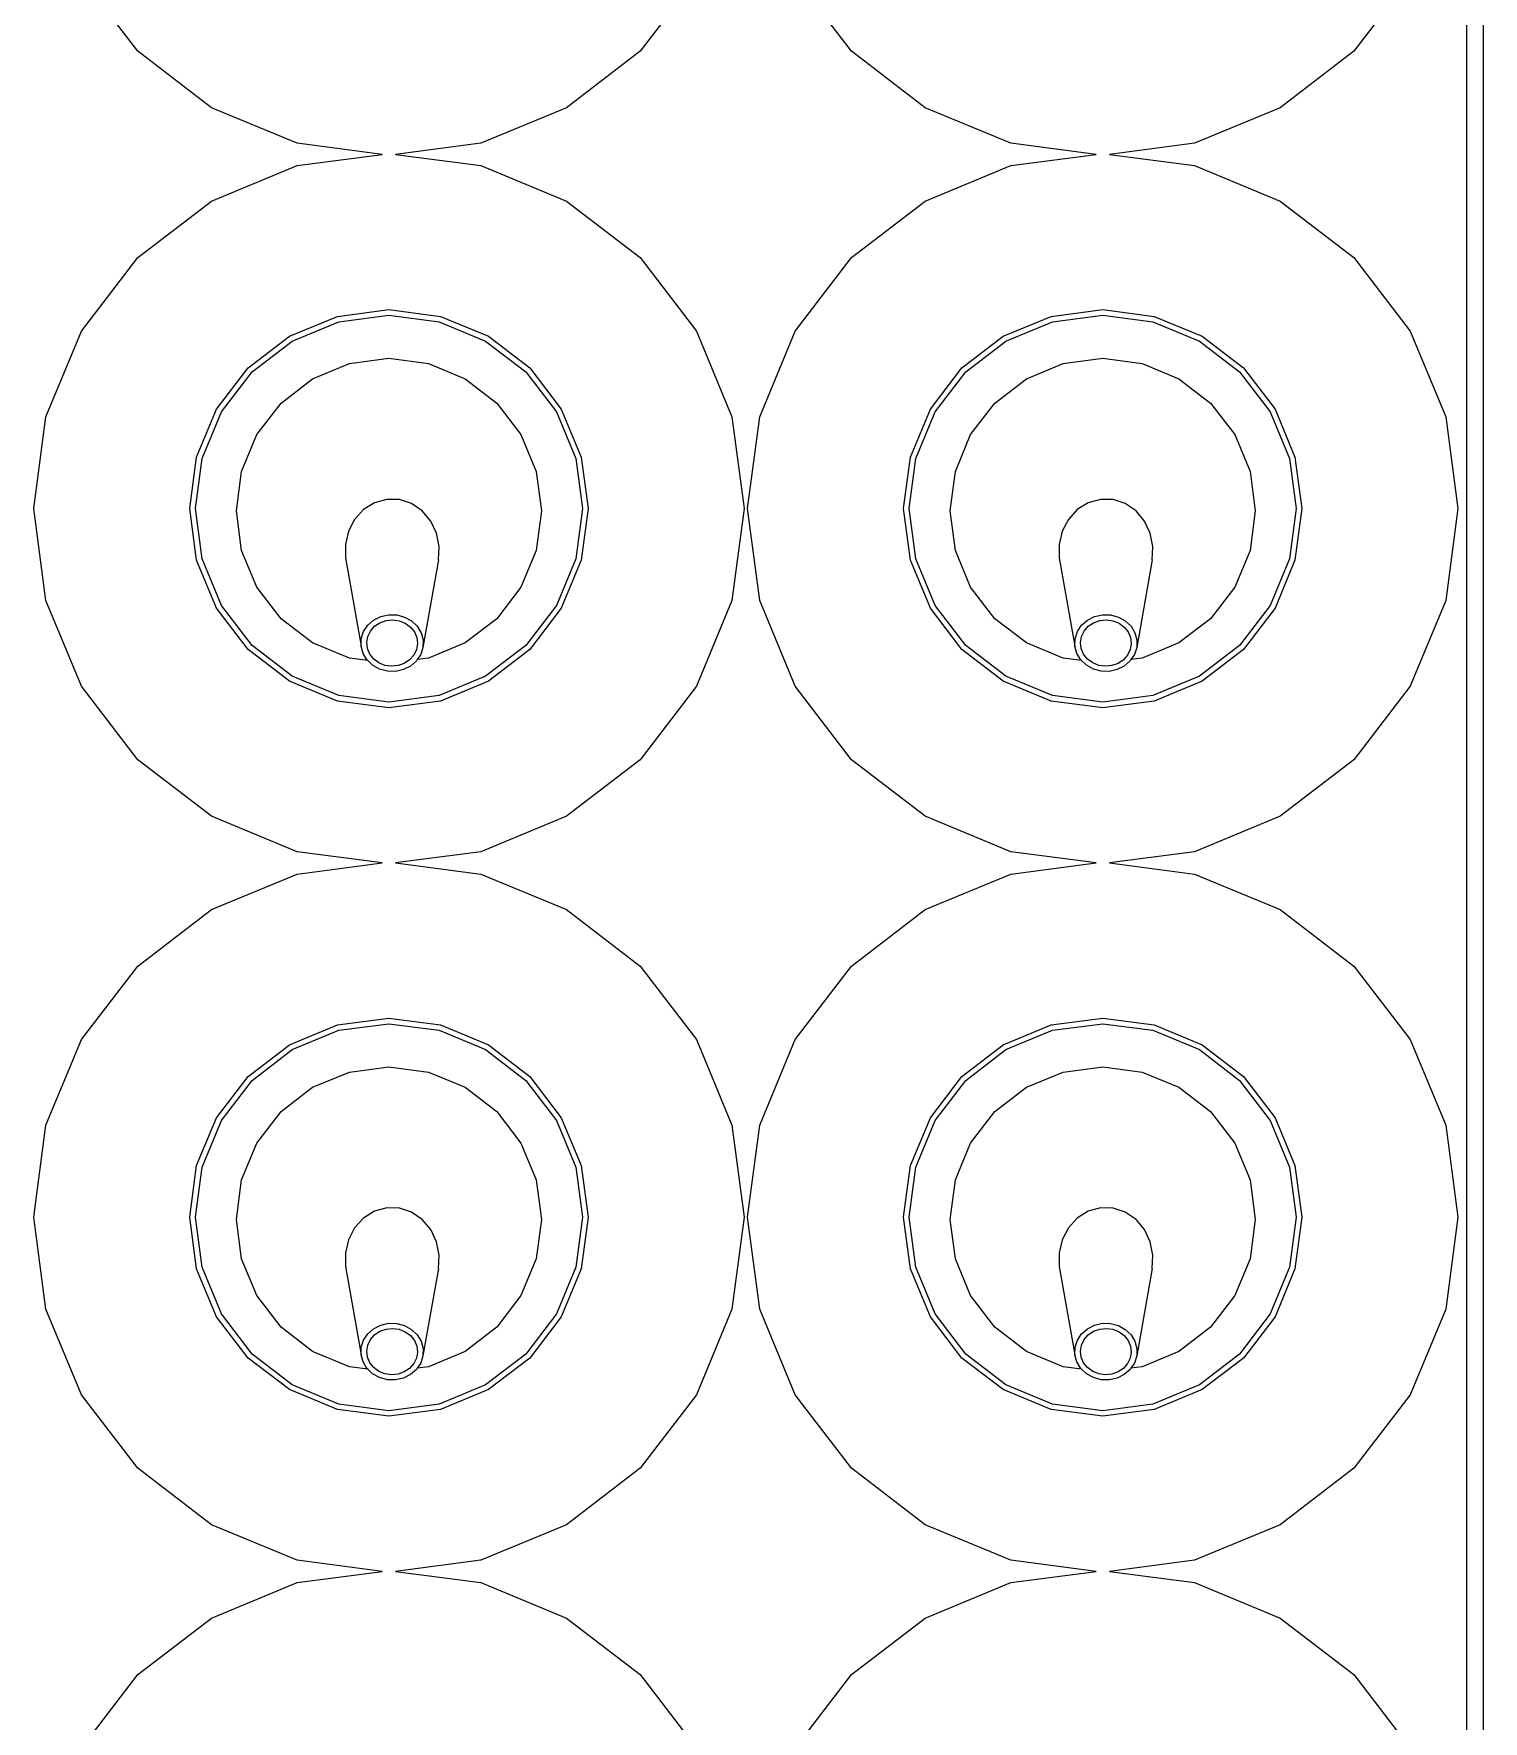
# Model space of a CAD drawing. Header units: millimetres. Extents: x 2562 to 7288, y 778 to 5635.
# Drawn here: x 5884.23 to 5901.34, y 1668.12 to 1688.04 of the extents above; entities that cross this region are included whole.
import ezdxf

# ---------------------------------------------------------------- set-up
doc = ezdxf.new("R2010")
doc.units = ezdxf.units.MM
doc.layers.add('0-gnl-gor3', color=252, linetype='Continuous')
doc.layers.add('2-tef-sabit', color=251, linetype='Continuous')

# ---------------------------------------------------------------- blocks, each defined once
blk = doc.blocks.new('ice well')
at = {"layer": '0-gnl-gor3'}
for p, q in [((62592.47, 6384.34), (62602.58, 6388.53)), ((62602.58, 6388.53), (62613.43, 6389.95)), ((62613.43, 6389.95), (62624.27, 6388.53)), ((62624.27, 6388.53), (62634.38, 6384.34)), ((62676.08, 6384.34), (62686.19, 6388.53)), ((62686.19, 6388.53), (62697.04, 6389.95)), ((62697.04, 6389.95), (62707.88, 6388.53)), ((62707.88, 6388.53), (62717.99, 6384.34)), ((62550.77, 6384.34), (62559.45, 6377.68)), ((62583.79, 6377.68), (62592.47, 6384.34)), ((62634.38, 6384.34), (62643.06, 6377.68)), ((62667.4, 6377.68), (62676.08, 6384.34)), ((62717.99, 6384.34), (62726.67, 6377.68)), ((62751.01, 6377.68), (62759.69, 6384.34)), ((62559.45, 6377.68), (62566.11, 6369)), ((62577.13, 6369), (62583.79, 6377.68)), ((62643.06, 6377.68), (62649.72, 6369)), ((62660.74, 6369), (62667.4, 6377.68)), ((62726.67, 6377.68), (62733.33, 6369)), ((62744.35, 6369), (62751.01, 6377.68)), ((62601.68, 6368.39), (62607.34, 6370.74)), ((62607.34, 6370.74), (62613.43, 6371.54)), ((62607.51, 6370.1), (62613.43, 6370.88)), ((62613.43, 6371.54), (62619.51, 6370.74)), ((62613.43, 6370.88), (62619.34, 6370.1)), ((62619.51, 6370.74), (62625.17, 6368.39)), ((62685.29, 6368.39), (62690.95, 6370.74)), ((62690.95, 6370.74), (62697.04, 6371.54)), ((62691.12, 6370.1), (62697.04, 6370.88)), ((62697.04, 6371.54), (62703.12, 6370.74)), ((62697.04, 6370.88), (62702.95, 6370.1)), ((62703.12, 6370.74), (62708.78, 6368.39)), ((62566.11, 6369), (62570.3, 6358.89)), ((62572.94, 6358.89), (62577.13, 6369)), ((62602.01, 6367.82), (62607.51, 6370.1)), ((62619.34, 6370.1), (62624.84, 6367.82)), ((62649.72, 6369), (62653.91, 6358.89)), ((62656.55, 6358.89), (62660.74, 6369)), ((62685.62, 6367.82), (62691.12, 6370.1)), ((62702.95, 6370.1), (62708.45, 6367.82)), ((62733.33, 6369), (62737.52, 6358.89)), ((62740.16, 6358.89), (62744.35, 6369)), ((62596.81, 6364.66), (62601.68, 6368.39)), ((62597.28, 6364.19), (62602.01, 6367.82)), ((62624.84, 6367.82), (62629.57, 6364.19)), ((62625.17, 6368.39), (62630.04, 6364.66)), ((62680.42, 6364.66), (62685.29, 6368.39)), ((62680.89, 6364.19), (62685.62, 6367.82)), ((62708.45, 6367.82), (62713.18, 6364.19)), ((62708.78, 6368.39), (62713.65, 6364.66)), ((62593.08, 6359.79), (62596.81, 6364.66)), ((62604.17, 6363.63), (62608.51, 6365.43)), ((62608.51, 6365.43), (62613.17, 6366.05)), ((62613.17, 6366.05), (62617.83, 6365.43)), ((62617.83, 6365.43), (62622.17, 6363.63)), ((62630.04, 6364.66), (62633.77, 6359.79)), ((62676.69, 6359.79), (62680.42, 6364.66)), ((62687.78, 6363.63), (62692.12, 6365.43)), ((62692.12, 6365.43), (62696.78, 6366.05)), ((62696.78, 6366.05), (62701.44, 6365.43)), ((62701.44, 6365.43), (62705.78, 6363.63)), ((62713.65, 6364.66), (62717.38, 6359.79)), ((62593.65, 6359.46), (62597.28, 6364.19)), ((62600.44, 6360.77), (62604.17, 6363.63)), ((62622.17, 6363.63), (62625.89, 6360.77)), ((62629.57, 6364.19), (62633.2, 6359.46)), ((62677.26, 6359.46), (62680.89, 6364.19)), ((62684.05, 6360.77), (62687.78, 6363.63)), ((62705.78, 6363.63), (62709.5, 6360.77)), ((62713.18, 6364.19), (62716.81, 6359.46)), ((62597.58, 6357.05), (62600.44, 6360.77)), ((62625.89, 6360.77), (62628.76, 6357.05)), ((62681.19, 6357.05), (62684.05, 6360.77)), ((62709.5, 6360.77), (62712.37, 6357.05)), ((62570.3, 6358.89), (62571.62, 6348.83)), ((62571.62, 6348.83), (62572.94, 6358.89)), ((62590.73, 6354.13), (62593.08, 6359.79)), ((62591.37, 6353.96), (62593.65, 6359.46)), ((62633.2, 6359.46), (62635.48, 6353.96)), ((62633.77, 6359.79), (62636.12, 6354.13)), ((62653.91, 6358.89), (62655.23, 6348.83)), ((62655.23, 6348.83), (62656.55, 6358.89)), ((62674.34, 6354.13), (62676.69, 6359.79)), ((62674.98, 6353.96), (62677.26, 6359.46)), ((62716.81, 6359.46), (62719.09, 6353.96)), ((62717.38, 6359.79), (62719.73, 6354.13)), ((62737.52, 6358.89), (62738.84, 6348.83)), ((62738.84, 6348.83), (62740.16, 6358.89)), ((62595.78, 6352.7), (62597.58, 6357.05)), ((62628.76, 6357.05), (62630.55, 6352.7)), ((62679.39, 6352.7), (62681.19, 6357.05)), ((62712.37, 6357.05), (62714.16, 6352.7)), ((62589.93, 6348.05), (62590.73, 6354.13)), ((62590.59, 6348.05), (62591.37, 6353.96)), ((62595.5, 6350.55), (62595.78, 6352.7)), ((62607.62, 6353.17), (62597.2, 6351.33)), ((62609.21, 6353.19), (62607.62, 6353.17)), ((62610.77, 6352.82), (62609.21, 6353.19)), ((62612.17, 6352.1), (62610.77, 6352.82)), ((62630.55, 6352.7), (62631.17, 6348.05)), ((62635.48, 6353.96), (62636.26, 6348.05)), ((62636.12, 6354.13), (62636.92, 6348.05)), ((62673.54, 6348.05), (62674.34, 6354.13)), ((62674.2, 6348.05), (62674.98, 6353.96)), ((62679.11, 6350.55), (62679.39, 6352.7)), ((62691.23, 6353.17), (62680.81, 6351.33)), ((62692.82, 6353.19), (62691.23, 6353.17)), ((62694.38, 6352.82), (62692.82, 6353.19)), ((62695.78, 6352.1), (62694.38, 6352.82)), ((62714.16, 6352.7), (62714.78, 6348.05)), ((62719.09, 6353.96), (62719.87, 6348.05)), ((62719.73, 6354.13), (62720.53, 6348.05)), ((62595.5, 6350.55), (62595.58, 6350.64)), ((62595.58, 6350.64), (62596.35, 6351.1)), ((62596.35, 6351.1), (62597.2, 6351.33)), ((62596.91, 6350.59), (62597.63, 6350.67)), ((62597.2, 6351.33), (62598.08, 6351.31)), ((62597.63, 6350.67), (62598.33, 6350.55)), ((62598.08, 6351.31), (62598.92, 6351.04)), ((62598.92, 6351.04), (62599.67, 6350.54)), ((62613.32, 6351.05), (62612.17, 6352.1)), ((62614.13, 6349.75), (62613.32, 6351.05)), ((62679.11, 6350.55), (62679.19, 6350.64)), ((62679.19, 6350.64), (62679.96, 6351.1)), ((62679.96, 6351.1), (62680.81, 6351.33)), ((62680.52, 6350.59), (62681.24, 6350.67)), ((62680.81, 6351.33), (62681.69, 6351.31)), ((62681.24, 6350.67), (62681.94, 6350.55)), ((62681.69, 6351.31), (62682.53, 6351.04)), ((62682.53, 6351.04), (62683.28, 6350.54)), ((62696.93, 6351.05), (62695.78, 6352.1)), ((62697.74, 6349.75), (62696.93, 6351.05)), ((62594.25, 6348.23), (62594.49, 6349.15)), ((62594.49, 6349.15), (62594.95, 6349.97)), ((62594.94, 6348.51), (62595.22, 6349.23)), ((62594.95, 6349.97), (62595.5, 6350.55)), ((62595.22, 6349.23), (62595.67, 6349.84)), ((62595.67, 6349.84), (62596.25, 6350.3)), ((62596.25, 6350.3), (62596.91, 6350.59)), ((62598.33, 6350.55), (62598.99, 6350.24)), ((62598.99, 6350.24), (62599.55, 6349.75)), ((62599.55, 6349.75), (62599.97, 6349.12)), ((62599.67, 6350.54), (62600.27, 6349.85)), ((62599.97, 6349.12), (62600.23, 6348.39)), ((62600.27, 6349.85), (62600.7, 6349.01)), ((62600.7, 6349.01), (62600.91, 6348.08)), ((62614.53, 6348.3), (62614.13, 6349.75)), ((62677.86, 6348.23), (62678.1, 6349.15)), ((62678.1, 6349.15), (62678.56, 6349.97)), ((62678.55, 6348.51), (62678.83, 6349.23)), ((62678.56, 6349.97), (62679.11, 6350.55)), ((62678.83, 6349.23), (62679.28, 6349.84)), ((62679.28, 6349.84), (62679.86, 6350.3)), ((62679.86, 6350.3), (62680.52, 6350.59)), ((62681.94, 6350.55), (62682.6, 6350.24)), ((62682.6, 6350.24), (62683.16, 6349.75)), ((62683.16, 6349.75), (62683.58, 6349.12)), ((62683.28, 6350.54), (62683.88, 6349.85)), ((62683.58, 6349.12), (62683.84, 6348.39)), ((62683.88, 6349.85), (62684.31, 6349.01)), ((62684.31, 6349.01), (62684.52, 6348.08)), ((62698.14, 6348.3), (62697.74, 6349.75)), ((62571.62, 6347.26), (62570.3, 6337.2)), ((62572.94, 6337.2), (62571.62, 6347.26)), ((62590.73, 6341.96), (62589.93, 6348.05)), ((62591.37, 6342.13), (62590.59, 6348.05)), ((62594.23, 6347.27), (62594.25, 6348.23)), ((62594.44, 6346.34), (62594.23, 6347.27)), ((62594.83, 6347.73), (62594.94, 6348.51)), ((62594.91, 6346.96), (62594.83, 6347.73)), ((62595.17, 6346.23), (62594.91, 6346.96)), ((62600.2, 6346.84), (62599.91, 6346.12)), ((62600.31, 6347.61), (62600.2, 6346.84)), ((62600.23, 6348.39), (62600.31, 6347.61)), ((62600.89, 6347.12), (62600.64, 6346.2)), ((62600.91, 6348.08), (62600.89, 6347.12)), ((62614.03, 6345.37), (62614.5, 6346.81)), ((62614.5, 6346.81), (62614.53, 6348.3)), ((62631.17, 6348.05), (62630.55, 6343.39)), ((62636.26, 6348.05), (62635.48, 6342.13)), ((62636.92, 6348.05), (62636.12, 6341.96)), ((62655.23, 6347.26), (62653.91, 6337.2)), ((62656.55, 6337.2), (62655.23, 6347.26)), ((62674.34, 6341.96), (62673.54, 6348.05)), ((62674.98, 6342.13), (62674.2, 6348.05)), ((62677.84, 6347.27), (62677.86, 6348.23)), ((62678.05, 6346.34), (62677.84, 6347.27)), ((62678.44, 6347.73), (62678.55, 6348.51)), ((62678.52, 6346.96), (62678.44, 6347.73)), ((62678.78, 6346.23), (62678.52, 6346.96)), ((62683.81, 6346.84), (62683.52, 6346.12)), ((62683.92, 6347.61), (62683.81, 6346.84)), ((62683.84, 6348.39), (62683.92, 6347.61)), ((62684.5, 6347.12), (62684.25, 6346.2)), ((62684.52, 6348.08), (62684.5, 6347.12)), ((62697.64, 6345.37), (62698.11, 6346.81)), ((62698.11, 6346.81), (62698.14, 6348.3)), ((62714.78, 6348.05), (62714.16, 6343.39)), ((62719.87, 6348.05), (62719.09, 6342.13)), ((62720.53, 6348.05), (62719.73, 6341.96)), ((62738.84, 6347.26), (62737.52, 6337.2)), ((62740.16, 6337.2), (62738.84, 6347.26)), ((62594.86, 6345.49), (62594.44, 6346.34)), ((62595.47, 6344.8), (62594.86, 6345.49)), ((62595.59, 6345.6), (62595.17, 6346.23)), ((62595.61, 6344.71), (62595.47, 6344.8)), ((62596.15, 6345.11), (62595.59, 6345.6)), ((62595.78, 6343.39), (62595.61, 6344.71)), ((62596.22, 6344.3), (62595.61, 6344.71)), ((62596.8, 6344.79), (62596.15, 6345.11)), ((62597.51, 6344.67), (62596.8, 6344.79)), ((62598.22, 6344.76), (62597.51, 6344.67)), ((62598.89, 6345.04), (62598.22, 6344.76)), ((62599.56, 6344.71), (62598.79, 6344.25)), ((62599.46, 6345.51), (62598.89, 6345.04)), ((62599.91, 6346.12), (62599.46, 6345.51)), ((62600.19, 6345.37), (62599.56, 6344.71)), ((62600.64, 6346.2), (62600.19, 6345.37)), ((62613.16, 6344.11), (62614.03, 6345.37)), ((62678.47, 6345.49), (62678.05, 6346.34)), ((62679.08, 6344.8), (62678.47, 6345.49)), ((62679.2, 6345.6), (62678.78, 6346.23)), ((62679.22, 6344.71), (62679.08, 6344.8)), ((62679.76, 6345.11), (62679.2, 6345.6)), ((62679.39, 6343.39), (62679.22, 6344.71)), ((62679.83, 6344.3), (62679.22, 6344.71)), ((62680.41, 6344.79), (62679.76, 6345.11)), ((62681.12, 6344.67), (62680.41, 6344.79)), ((62681.83, 6344.76), (62681.12, 6344.67)), ((62682.5, 6345.04), (62681.83, 6344.76)), ((62683.17, 6344.71), (62682.4, 6344.25)), ((62683.07, 6345.51), (62682.5, 6345.04)), ((62683.52, 6346.12), (62683.07, 6345.51)), ((62683.8, 6345.37), (62683.17, 6344.71)), ((62684.25, 6346.2), (62683.8, 6345.37)), ((62696.77, 6344.11), (62697.64, 6345.37)), ((62597.58, 6339.05), (62595.78, 6343.39)), ((62597.06, 6344.04), (62596.22, 6344.3)), ((62597.94, 6344.02), (62597.06, 6344.04)), ((62607.38, 6342.21), (62597.06, 6344.04)), ((62598.79, 6344.25), (62597.94, 6344.02)), ((62610.53, 6342.44), (62611.96, 6343.11)), ((62611.96, 6343.11), (62613.16, 6344.11)), ((62630.55, 6343.39), (62628.76, 6339.05)), ((62681.19, 6339.05), (62679.39, 6343.39)), ((62680.67, 6344.04), (62679.83, 6344.3)), ((62681.55, 6344.02), (62680.67, 6344.04)), ((62690.99, 6342.21), (62680.67, 6344.04)), ((62682.4, 6344.25), (62681.55, 6344.02)), ((62694.14, 6342.44), (62695.57, 6343.11)), ((62695.57, 6343.11), (62696.77, 6344.11)), ((62714.16, 6343.39), (62712.37, 6339.05)), ((62593.08, 6336.3), (62590.73, 6341.96)), ((62593.65, 6336.63), (62591.37, 6342.13)), ((62607.38, 6342.21), (62608.96, 6342.13)), ((62608.96, 6342.13), (62610.53, 6342.44)), ((62635.48, 6342.13), (62633.2, 6336.63)), ((62636.12, 6341.96), (62633.77, 6336.3)), ((62676.69, 6336.3), (62674.34, 6341.96)), ((62677.26, 6336.63), (62674.98, 6342.13)), ((62690.99, 6342.21), (62692.57, 6342.13)), ((62692.57, 6342.13), (62694.14, 6342.44)), ((62719.09, 6342.13), (62716.81, 6336.63)), ((62719.73, 6341.96), (62717.38, 6336.3)), ((62600.44, 6335.32), (62597.58, 6339.05)), ((62628.76, 6339.05), (62625.89, 6335.32)), ((62684.05, 6335.32), (62681.19, 6339.05)), ((62712.37, 6339.05), (62709.5, 6335.32)), ((62570.3, 6337.2), (62566.11, 6327.09)), ((62577.13, 6327.09), (62572.94, 6337.2)), ((62653.91, 6337.2), (62649.72, 6327.09)), ((62660.74, 6327.09), (62656.55, 6337.2)), ((62737.52, 6337.2), (62733.33, 6327.09)), ((62744.35, 6327.09), (62740.16, 6337.2)), ((62596.81, 6331.43), (62593.08, 6336.3)), ((62597.28, 6331.9), (62593.65, 6336.63)), ((62604.17, 6332.46), (62600.44, 6335.32)), ((62625.89, 6335.32), (62622.17, 6332.46)), ((62633.2, 6336.63), (62629.57, 6331.9)), ((62633.77, 6336.3), (62630.04, 6331.43)), ((62680.42, 6331.43), (62676.69, 6336.3)), ((62680.89, 6331.9), (62677.26, 6336.63)), ((62687.78, 6332.46), (62684.05, 6335.32)), ((62709.5, 6335.32), (62705.78, 6332.46)), ((62716.81, 6336.63), (62713.18, 6331.9)), ((62717.38, 6336.3), (62713.65, 6331.43)), ((62601.68, 6327.7), (62596.81, 6331.43)), ((62602.01, 6328.27), (62597.28, 6331.9)), ((62608.51, 6330.66), (62604.17, 6332.46)), ((62622.17, 6332.46), (62617.83, 6330.66)), ((62629.57, 6331.9), (62624.84, 6328.27)), ((62630.04, 6331.43), (62625.17, 6327.7)), ((62685.29, 6327.7), (62680.42, 6331.43)), ((62685.62, 6328.27), (62680.89, 6331.9)), ((62692.12, 6330.66), (62687.78, 6332.46)), ((62705.78, 6332.46), (62701.44, 6330.66)), ((62713.18, 6331.9), (62708.45, 6328.27)), ((62713.65, 6331.43), (62708.78, 6327.7)), ((62613.17, 6330.05), (62608.51, 6330.66)), ((62617.83, 6330.66), (62613.17, 6330.05)), ((62696.78, 6330.05), (62692.12, 6330.66)), ((62701.44, 6330.66), (62696.78, 6330.05)), ((62566.11, 6327.09), (62559.45, 6318.41)), ((62583.79, 6318.41), (62577.13, 6327.09)), ((62607.34, 6325.35), (62601.68, 6327.7)), ((62607.51, 6325.99), (62602.01, 6328.27)), ((62624.84, 6328.27), (62619.34, 6325.99)), ((62625.17, 6327.7), (62619.51, 6325.35)), ((62649.72, 6327.09), (62643.06, 6318.41)), ((62667.4, 6318.41), (62660.74, 6327.09)), ((62690.95, 6325.35), (62685.29, 6327.7)), ((62691.12, 6325.99), (62685.62, 6328.27)), ((62708.45, 6328.27), (62702.95, 6325.99)), ((62708.78, 6327.7), (62703.12, 6325.35)), ((62733.33, 6327.09), (62726.67, 6318.41)), ((62751.01, 6318.41), (62744.35, 6327.09)), ((62613.43, 6324.55), (62607.34, 6325.35)), ((62613.43, 6325.21), (62607.51, 6325.99)), ((62619.34, 6325.99), (62613.43, 6325.21)), ((62619.51, 6325.35), (62613.43, 6324.55)), ((62697.04, 6324.55), (62690.95, 6325.35)), ((62697.04, 6325.21), (62691.12, 6325.99)), ((62702.95, 6325.99), (62697.04, 6325.21)), ((62703.12, 6325.35), (62697.04, 6324.55)), ((62559.45, 6318.41), (62550.77, 6311.75)), ((62592.47, 6311.75), (62583.79, 6318.41)), ((62643.06, 6318.41), (62634.38, 6311.75)), ((62676.08, 6311.75), (62667.4, 6318.41)), ((62726.67, 6318.41), (62717.99, 6311.75)), ((62759.69, 6311.75), (62751.01, 6318.41)), ((62602.58, 6307.56), (62592.47, 6311.75)), ((62634.38, 6311.75), (62624.27, 6307.56)), ((62686.19, 6307.56), (62676.08, 6311.75)), ((62717.99, 6311.75), (62707.88, 6307.56)), ((62613.43, 6306.14), (62602.58, 6307.56)), ((62624.27, 6307.56), (62613.43, 6306.14)), ((62697.04, 6306.14), (62686.19, 6307.56)), ((62707.88, 6307.56), (62697.04, 6306.14)), ((62602.58, 6304.29), (62613.43, 6305.72)), ((62613.43, 6305.72), (62624.27, 6304.29)), ((62686.19, 6304.29), (62697.04, 6305.72)), ((62697.04, 6305.72), (62707.88, 6304.29)), ((62592.47, 6300.1), (62602.58, 6304.29)), ((62624.27, 6304.29), (62634.38, 6300.1)), ((62676.08, 6300.1), (62686.19, 6304.29)), ((62707.88, 6304.29), (62717.99, 6300.1)), ((62550.77, 6300.1), (62559.45, 6293.44)), ((62583.79, 6293.44), (62592.47, 6300.1)), ((62634.38, 6300.1), (62643.06, 6293.44)), ((62667.4, 6293.44), (62676.08, 6300.1)), ((62717.99, 6300.1), (62726.67, 6293.44)), ((62751.01, 6293.44), (62759.69, 6300.1)), ((62559.45, 6293.44), (62566.11, 6284.76)), ((62577.13, 6284.76), (62583.79, 6293.44)), ((62643.06, 6293.44), (62649.72, 6284.76)), ((62660.74, 6284.76), (62667.4, 6293.44)), ((62726.67, 6293.44), (62733.33, 6284.76)), ((62744.35, 6284.76), (62751.01, 6293.44)), ((62607.34, 6286.5), (62613.43, 6287.3)), ((62613.43, 6287.3), (62619.51, 6286.5)), ((62690.95, 6286.5), (62697.04, 6287.3)), ((62697.04, 6287.3), (62703.12, 6286.5)), ((62601.68, 6284.15), (62607.34, 6286.5)), ((62602.01, 6283.59), (62607.51, 6285.87)), ((62607.51, 6285.87), (62613.43, 6286.65)), ((62613.43, 6286.65), (62619.34, 6285.87)), ((62619.34, 6285.87), (62624.84, 6283.59)), ((62619.51, 6286.5), (62625.17, 6284.15)), ((62685.29, 6284.15), (62690.95, 6286.5)), ((62685.62, 6283.59), (62691.12, 6285.87)), ((62691.12, 6285.87), (62697.04, 6286.65)), ((62697.04, 6286.65), (62702.95, 6285.87)), ((62702.95, 6285.87), (62708.45, 6283.59)), ((62703.12, 6286.5), (62708.78, 6284.15)), ((62566.11, 6284.76), (62570.3, 6274.66)), ((62572.94, 6274.66), (62577.13, 6284.76)), ((62596.81, 6280.42), (62601.68, 6284.15)), ((62597.28, 6279.96), (62602.01, 6283.59)), ((62624.84, 6283.59), (62629.57, 6279.96)), ((62625.17, 6284.15), (62630.04, 6280.42)), ((62649.72, 6284.76), (62653.91, 6274.66)), ((62656.55, 6274.66), (62660.74, 6284.76)), ((62680.42, 6280.42), (62685.29, 6284.15)), ((62680.89, 6279.96), (62685.62, 6283.59)), ((62708.45, 6283.59), (62713.18, 6279.96)), ((62708.78, 6284.15), (62713.65, 6280.42)), ((62733.33, 6284.76), (62737.52, 6274.66)), ((62740.16, 6274.66), (62744.35, 6284.76)), ((62604.17, 6279.4), (62608.51, 6281.2)), ((62608.51, 6281.2), (62613.17, 6281.81)), ((62613.17, 6281.81), (62617.83, 6281.2)), ((62617.83, 6281.2), (62622.17, 6279.4)), ((62687.78, 6279.4), (62692.12, 6281.2)), ((62692.12, 6281.2), (62696.78, 6281.81)), ((62696.78, 6281.81), (62701.44, 6281.2)), ((62701.44, 6281.2), (62705.78, 6279.4)), ((62593.08, 6275.56), (62596.81, 6280.42)), ((62593.65, 6275.23), (62597.28, 6279.96)), ((62600.44, 6276.54), (62604.17, 6279.4)), ((62622.17, 6279.4), (62625.89, 6276.54)), ((62629.57, 6279.96), (62633.2, 6275.23)), ((62630.04, 6280.42), (62633.77, 6275.56)), ((62676.69, 6275.56), (62680.42, 6280.42)), ((62677.26, 6275.23), (62680.89, 6279.96)), ((62684.05, 6276.54), (62687.78, 6279.4)), ((62705.78, 6279.4), (62709.5, 6276.54)), ((62713.18, 6279.96), (62716.81, 6275.23)), ((62713.65, 6280.42), (62717.38, 6275.56)), ((62590.73, 6269.89), (62593.08, 6275.56)), ((62591.37, 6269.72), (62593.65, 6275.23)), ((62597.58, 6272.81), (62600.44, 6276.54)), ((62625.89, 6276.54), (62628.76, 6272.81)), ((62633.2, 6275.23), (62635.48, 6269.72)), ((62633.77, 6275.56), (62636.12, 6269.89)), ((62674.34, 6269.89), (62676.69, 6275.56)), ((62674.98, 6269.72), (62677.26, 6275.23)), ((62681.19, 6272.81), (62684.05, 6276.54)), ((62709.5, 6276.54), (62712.37, 6272.81)), ((62716.81, 6275.23), (62719.09, 6269.72)), ((62717.38, 6275.56), (62719.73, 6269.89)), ((62570.3, 6274.66), (62571.62, 6264.6)), ((62571.62, 6264.6), (62572.94, 6274.66)), ((62653.91, 6274.66), (62655.23, 6264.6)), ((62655.23, 6264.6), (62656.55, 6274.66)), ((62737.52, 6274.66), (62738.84, 6264.6)), ((62738.84, 6264.6), (62740.16, 6274.66)), ((62595.78, 6268.47), (62597.58, 6272.81)), ((62628.76, 6272.81), (62630.55, 6268.47)), ((62679.39, 6268.47), (62681.19, 6272.81)), ((62712.37, 6272.81), (62714.16, 6268.47)), ((62589.93, 6263.81), (62590.73, 6269.89)), ((62590.59, 6263.81), (62591.37, 6269.72)), ((62609.21, 6268.95), (62607.62, 6268.94)), ((62610.77, 6268.59), (62609.21, 6268.95)), ((62635.48, 6269.72), (62636.26, 6263.81)), ((62636.12, 6269.89), (62636.92, 6263.81)), ((62673.54, 6263.81), (62674.34, 6269.89)), ((62674.2, 6263.81), (62674.98, 6269.72)), ((62692.82, 6268.95), (62691.23, 6268.94)), ((62694.38, 6268.59), (62692.82, 6268.95)), ((62719.09, 6269.72), (62719.87, 6263.81)), ((62719.73, 6269.89), (62720.53, 6263.81)), ((62595.5, 6266.31), (62595.78, 6268.47)), ((62596.35, 6266.86), (62597.2, 6267.09)), ((62607.62, 6268.94), (62597.2, 6267.09)), ((62597.2, 6267.09), (62598.08, 6267.07)), ((62598.08, 6267.07), (62598.92, 6266.8)), ((62612.17, 6267.86), (62610.77, 6268.59)), ((62613.32, 6266.81), (62612.17, 6267.86)), ((62630.55, 6268.47), (62631.17, 6263.81)), ((62679.11, 6266.31), (62679.39, 6268.47)), ((62679.96, 6266.86), (62680.81, 6267.09)), ((62691.23, 6268.94), (62680.81, 6267.09)), ((62680.81, 6267.09), (62681.69, 6267.07)), ((62681.69, 6267.07), (62682.53, 6266.8)), ((62695.78, 6267.86), (62694.38, 6268.59)), ((62696.93, 6266.81), (62695.78, 6267.86)), ((62714.16, 6268.47), (62714.78, 6263.81)), ((62594.49, 6264.91), (62594.95, 6265.73)), ((62594.94, 6264.27), (62595.22, 6264.99)), ((62594.95, 6265.73), (62595.5, 6266.31)), ((62595.22, 6264.99), (62595.67, 6265.6)), ((62595.5, 6266.31), (62595.58, 6266.4)), ((62595.58, 6266.4), (62596.35, 6266.86)), ((62595.67, 6265.6), (62596.25, 6266.06)), ((62596.25, 6266.06), (62596.91, 6266.35)), ((62596.91, 6266.35), (62597.63, 6266.44)), ((62597.63, 6266.44), (62598.33, 6266.32)), ((62598.33, 6266.32), (62598.99, 6266)), ((62598.92, 6266.8), (62599.67, 6266.31)), ((62598.99, 6266), (62599.55, 6265.51)), ((62599.55, 6265.51), (62599.97, 6264.88)), ((62599.67, 6266.31), (62600.27, 6265.61)), ((62600.27, 6265.61), (62600.7, 6264.77)), ((62614.13, 6265.52), (62613.32, 6266.81)), ((62614.53, 6264.07), (62614.13, 6265.52)), ((62678.1, 6264.91), (62678.56, 6265.73)), ((62678.55, 6264.27), (62678.83, 6264.99)), ((62678.56, 6265.73), (62679.11, 6266.31)), ((62678.83, 6264.99), (62679.28, 6265.6)), ((62679.11, 6266.31), (62679.19, 6266.4)), ((62679.19, 6266.4), (62679.96, 6266.86)), ((62679.28, 6265.6), (62679.86, 6266.06)), ((62679.86, 6266.06), (62680.52, 6266.35)), ((62680.52, 6266.35), (62681.24, 6266.44)), ((62681.24, 6266.44), (62681.94, 6266.32)), ((62681.94, 6266.32), (62682.6, 6266)), ((62682.53, 6266.8), (62683.28, 6266.31)), ((62682.6, 6266), (62683.16, 6265.51)), ((62683.16, 6265.51), (62683.58, 6264.88)), ((62683.28, 6266.31), (62683.88, 6265.61)), ((62683.88, 6265.61), (62684.31, 6264.77)), ((62697.74, 6265.52), (62696.93, 6266.81)), ((62698.14, 6264.07), (62697.74, 6265.52)), ((62571.62, 6263.02), (62570.3, 6252.96)), ((62572.94, 6252.96), (62571.62, 6263.02)), ((62590.73, 6257.73), (62589.93, 6263.81)), ((62591.37, 6257.9), (62590.59, 6263.81)), ((62594.23, 6263.03), (62594.25, 6263.99)), ((62594.44, 6262.1), (62594.23, 6263.03)), ((62594.25, 6263.99), (62594.49, 6264.91)), ((62594.83, 6263.5), (62594.94, 6264.27)), ((62594.91, 6262.72), (62594.83, 6263.5)), ((62599.97, 6264.88), (62600.23, 6264.15)), ((62600.31, 6263.37), (62600.2, 6262.6)), ((62600.23, 6264.15), (62600.31, 6263.37)), ((62600.7, 6264.77), (62600.91, 6263.84)), ((62600.91, 6263.84), (62600.89, 6262.88)), ((62614.5, 6262.57), (62614.53, 6264.07)), ((62631.17, 6263.81), (62630.55, 6259.15)), ((62636.26, 6263.81), (62635.48, 6257.9)), ((62636.92, 6263.81), (62636.12, 6257.73)), ((62655.23, 6263.02), (62653.91, 6252.96)), ((62656.55, 6252.96), (62655.23, 6263.02)), ((62674.34, 6257.73), (62673.54, 6263.81)), ((62674.98, 6257.9), (62674.2, 6263.81)), ((62677.84, 6263.03), (62677.86, 6263.99)), ((62678.05, 6262.1), (62677.84, 6263.03)), ((62677.86, 6263.99), (62678.1, 6264.91)), ((62678.44, 6263.5), (62678.55, 6264.27)), ((62678.52, 6262.72), (62678.44, 6263.5)), ((62683.58, 6264.88), (62683.84, 6264.15)), ((62683.92, 6263.37), (62683.81, 6262.6)), ((62683.84, 6264.15), (62683.92, 6263.37)), ((62684.31, 6264.77), (62684.52, 6263.84)), ((62684.52, 6263.84), (62684.5, 6262.88)), ((62698.11, 6262.57), (62698.14, 6264.07)), ((62714.78, 6263.81), (62714.16, 6259.15)), ((62719.87, 6263.81), (62719.09, 6257.9)), ((62720.53, 6263.81), (62719.73, 6257.73)), ((62738.84, 6263.02), (62737.52, 6252.96)), ((62740.16, 6252.96), (62738.84, 6263.02)), ((62594.86, 6261.26), (62594.44, 6262.1)), ((62595.47, 6260.57), (62594.86, 6261.26)), ((62595.17, 6261.99), (62594.91, 6262.72)), ((62595.59, 6261.36), (62595.17, 6261.99)), ((62596.15, 6260.87), (62595.59, 6261.36)), ((62599.46, 6261.27), (62598.89, 6260.81)), ((62599.91, 6261.88), (62599.46, 6261.27)), ((62600.19, 6261.14), (62599.56, 6260.47)), ((62600.2, 6262.6), (62599.91, 6261.88)), ((62600.64, 6261.96), (62600.19, 6261.14)), ((62600.89, 6262.88), (62600.64, 6261.96)), ((62613.16, 6259.88), (62614.03, 6261.14)), ((62614.03, 6261.14), (62614.5, 6262.57)), ((62678.47, 6261.26), (62678.05, 6262.1)), ((62679.08, 6260.57), (62678.47, 6261.26)), ((62678.78, 6261.99), (62678.52, 6262.72)), ((62679.2, 6261.36), (62678.78, 6261.99)), ((62679.76, 6260.87), (62679.2, 6261.36)), ((62683.07, 6261.27), (62682.5, 6260.81)), ((62683.52, 6261.88), (62683.07, 6261.27)), ((62683.8, 6261.14), (62683.17, 6260.47)), ((62683.81, 6262.6), (62683.52, 6261.88)), ((62684.25, 6261.96), (62683.8, 6261.14)), ((62684.5, 6262.88), (62684.25, 6261.96)), ((62696.77, 6259.88), (62697.64, 6261.14)), ((62697.64, 6261.14), (62698.11, 6262.57)), ((62595.61, 6260.48), (62595.47, 6260.57)), ((62595.78, 6259.15), (62595.61, 6260.48)), ((62596.22, 6260.07), (62595.61, 6260.48)), ((62597.58, 6254.81), (62595.78, 6259.15)), ((62596.8, 6260.55), (62596.15, 6260.87)), ((62597.06, 6259.8), (62596.22, 6260.07)), ((62597.51, 6260.44), (62596.8, 6260.55)), ((62597.94, 6259.78), (62597.06, 6259.8)), ((62607.38, 6257.97), (62597.06, 6259.8)), ((62598.22, 6260.52), (62597.51, 6260.44)), ((62598.79, 6260.01), (62597.94, 6259.78)), ((62598.89, 6260.81), (62598.22, 6260.52)), ((62599.56, 6260.47), (62598.79, 6260.01)), ((62611.96, 6258.87), (62613.16, 6259.88)), ((62630.55, 6259.15), (62628.76, 6254.81)), ((62679.22, 6260.48), (62679.08, 6260.57)), ((62679.39, 6259.15), (62679.22, 6260.48)), ((62679.83, 6260.07), (62679.22, 6260.48)), ((62681.19, 6254.81), (62679.39, 6259.15)), ((62680.41, 6260.55), (62679.76, 6260.87)), ((62680.67, 6259.8), (62679.83, 6260.07)), ((62681.12, 6260.44), (62680.41, 6260.55)), ((62681.55, 6259.78), (62680.67, 6259.8)), ((62690.99, 6257.97), (62680.67, 6259.8)), ((62681.83, 6260.52), (62681.12, 6260.44)), ((62682.4, 6260.01), (62681.55, 6259.78)), ((62682.5, 6260.81), (62681.83, 6260.52)), ((62683.17, 6260.47), (62682.4, 6260.01)), ((62695.57, 6258.87), (62696.77, 6259.88)), ((62714.16, 6259.15), (62712.37, 6254.81)), ((62593.08, 6252.06), (62590.73, 6257.73)), ((62593.65, 6252.39), (62591.37, 6257.9)), ((62607.38, 6257.97), (62608.96, 6257.9)), ((62608.96, 6257.9), (62610.53, 6258.2)), ((62610.53, 6258.2), (62611.96, 6258.87)), ((62635.48, 6257.9), (62633.2, 6252.39)), ((62636.12, 6257.73), (62633.77, 6252.06)), ((62676.69, 6252.06), (62674.34, 6257.73)), ((62677.26, 6252.39), (62674.98, 6257.9)), ((62690.99, 6257.97), (62692.57, 6257.9)), ((62692.57, 6257.9), (62694.14, 6258.2)), ((62694.14, 6258.2), (62695.57, 6258.87)), ((62719.09, 6257.9), (62716.81, 6252.39)), ((62719.73, 6257.73), (62717.38, 6252.06)), ((62600.44, 6251.08), (62597.58, 6254.81)), ((62628.76, 6254.81), (62625.89, 6251.08)), ((62684.05, 6251.08), (62681.19, 6254.81)), ((62712.37, 6254.81), (62709.5, 6251.08)), ((62570.3, 6252.96), (62566.11, 6242.85)), ((62577.13, 6242.85), (62572.94, 6252.96)), ((62596.81, 6247.2), (62593.08, 6252.06)), ((62597.28, 6247.66), (62593.65, 6252.39)), ((62604.17, 6248.22), (62600.44, 6251.08)), ((62625.89, 6251.08), (62622.17, 6248.22)), ((62633.2, 6252.39), (62629.57, 6247.66)), ((62633.77, 6252.06), (62630.04, 6247.2)), ((62653.91, 6252.96), (62649.72, 6242.85)), ((62660.74, 6242.85), (62656.55, 6252.96)), ((62680.42, 6247.2), (62676.69, 6252.06)), ((62680.89, 6247.66), (62677.26, 6252.39)), ((62687.78, 6248.22), (62684.05, 6251.08)), ((62709.5, 6251.08), (62705.78, 6248.22)), ((62716.81, 6252.39), (62713.18, 6247.66)), ((62717.38, 6252.06), (62713.65, 6247.2)), ((62737.52, 6252.96), (62733.33, 6242.85)), ((62744.35, 6242.85), (62740.16, 6252.96)), ((62601.68, 6243.46), (62596.81, 6247.2)), ((62602.01, 6244.03), (62597.28, 6247.66)), ((62608.51, 6246.42), (62604.17, 6248.22)), ((62622.17, 6248.22), (62617.83, 6246.42)), ((62629.57, 6247.66), (62624.84, 6244.03)), ((62630.04, 6247.2), (62625.17, 6243.46)), ((62685.29, 6243.46), (62680.42, 6247.2)), ((62685.62, 6244.03), (62680.89, 6247.66)), ((62692.12, 6246.42), (62687.78, 6248.22)), ((62705.78, 6248.22), (62701.44, 6246.42)), ((62713.18, 6247.66), (62708.45, 6244.03)), ((62713.65, 6247.2), (62708.78, 6243.46)), ((62613.17, 6245.81), (62608.51, 6246.42)), ((62617.83, 6246.42), (62613.17, 6245.81)), ((62696.78, 6245.81), (62692.12, 6246.42)), ((62701.44, 6246.42), (62696.78, 6245.81)), ((62607.34, 6241.12), (62601.68, 6243.46)), ((62607.51, 6241.75), (62602.01, 6244.03)), ((62624.84, 6244.03), (62619.34, 6241.75)), ((62625.17, 6243.46), (62619.51, 6241.12)), ((62690.95, 6241.12), (62685.29, 6243.46)), ((62691.12, 6241.75), (62685.62, 6244.03)), ((62708.45, 6244.03), (62702.95, 6241.75)), ((62708.78, 6243.46), (62703.12, 6241.12)), ((62566.11, 6242.85), (62559.45, 6234.17)), ((62583.79, 6234.17), (62577.13, 6242.85)), ((62613.43, 6240.32), (62607.34, 6241.12)), ((62613.43, 6240.97), (62607.51, 6241.75)), ((62619.34, 6241.75), (62613.43, 6240.97)), ((62619.51, 6241.12), (62613.43, 6240.32)), ((62649.72, 6242.85), (62643.06, 6234.17)), ((62667.4, 6234.17), (62660.74, 6242.85)), ((62697.04, 6240.32), (62690.95, 6241.12)), ((62697.04, 6240.97), (62691.12, 6241.75)), ((62702.95, 6241.75), (62697.04, 6240.97)), ((62703.12, 6241.12), (62697.04, 6240.32)), ((62733.33, 6242.85), (62726.67, 6234.17)), ((62751.01, 6234.17), (62744.35, 6242.85)), ((62559.45, 6234.17), (62550.77, 6227.51)), ((62592.47, 6227.51), (62583.79, 6234.17)), ((62643.06, 6234.17), (62634.38, 6227.51)), ((62676.08, 6227.51), (62667.4, 6234.17)), ((62726.67, 6234.17), (62717.99, 6227.51)), ((62759.69, 6227.51), (62751.01, 6234.17)), ((62602.58, 6223.33), (62592.47, 6227.51)), ((62634.38, 6227.51), (62624.27, 6223.33)), ((62686.19, 6223.33), (62676.08, 6227.51)), ((62717.99, 6227.51), (62707.88, 6223.33)), ((62613.43, 6221.9), (62602.58, 6223.33)), ((62624.27, 6223.33), (62613.43, 6221.9)), ((62697.04, 6221.9), (62686.19, 6223.33)), ((62707.88, 6223.33), (62697.04, 6221.9)), ((63095.92, 6220.89), (62403.94, 6220.89)), ((62401.94, 6218.89), (63095.92, 6218.89))]:
    blk.add_line(p, q, dxfattribs=at)
blk = doc.blocks.new('DELIUNIT')
at = {"layer": '0-gnl-gor3', "xscale": 0.1, "yscale": 0.1, "zscale": 0.1, "rotation": 180}
blk.add_blockref('ice well', (6032.873, 639.376), dxfattribs=at)

msp = doc.modelspace()

# ---------------------------------------------------------------- block references
at = {"layer": '2-tef-sabit', "rotation": 270}
msp.add_blockref('DELIUNIT', (5883.854, 1445.602), dxfattribs=at)

doc.saveas('drawing.dxf')
